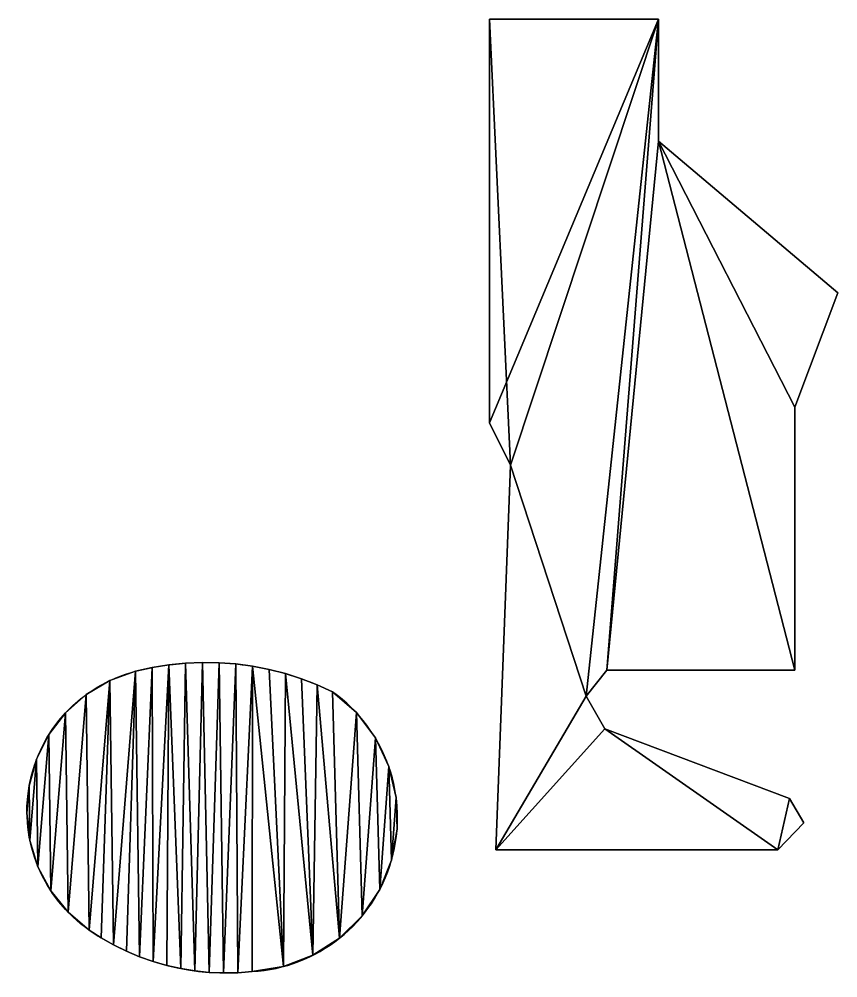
# Model space of a CAD drawing. Extents: x 1.29 to 2.95, y 2.32 to 3.68.
# Drawn here: x 2.082 to 2.953, y 2.322 to 3.342 of the extents above; entities that cross this region are included whole.
import ezdxf

# ---------------------------------------------------------------- set-up
doc = ezdxf.new("R2010")
doc.units = 0
doc.layers.get('0').update_dxf_attribs({"color": 13, "linetype": 'CONTINUOUS'})

# ---------------------------------------------------------------- blocks, each defined once
blk = doc.blocks.new('GRUPPO_1')
for p, q in [((0, 0.4545), (0, 0.8845)), ((0, 0.8845), (0.18, 0.8845)), ((0, 0.4545, 0.17), (0, 0.8845, 0.17)), ((0, 0.8845, 0.17), (0.18, 0.8845, 0.17)), ((0, 0.8845), (0, 0.8845, 0.17)), ((0.18, 0.8845), (0.18, 0.7545)), ((0.18, 0.8845, 0.17), (0.18, 0.7545, 0.17)), ((0.18, 0.8845), (0.18, 0.8845, 0.17)), ((0.18, 0.7545), (0.3709, 0.593)), ((0.18, 0.7545, 0.17), (0.3709, 0.593, 0.17)), ((0.18, 0.7545), (0.18, 0.7545, 0.17)), ((0.3709, 0.593), (0.325, 0.4714)), ((0.3709, 0.593, 0.17), (0.325, 0.4714, 0.17)), ((0.3709, 0.593), (0.3709, 0.593, 0.17)), ((0.325, 0.4714), (0.325, 0.1914)), ((0.325, 0.4714, 0.17), (0.325, 0.1914, 0.17)), ((0.325, 0.4714), (0.325, 0.4714, 0.17)), ((0.0223, 0.4097), (0, 0.4545)), ((0.0223, 0.4097, 0.17), (0, 0.4545, 0.17)), ((0, 0.4545), (0, 0.4545, 0.17)), ((0.0068, 0), (0.0223, 0.4097)), ((0.0068, 0, 0.17), (0.0223, 0.4097, 0.17)), ((0.0223, 0.4097), (0.0223, 0.4097, 0.17)), ((0.125, 0.1914), (0.1028, 0.1634)), ((0.125, 0.1914, 0.17), (0.1028, 0.1634, 0.17)), ((0.325, 0.1914), (0.125, 0.1914)), ((0.325, 0.1914, 0.17), (0.125, 0.1914, 0.17)), ((0.125, 0.1914), (0.125, 0.1914, 0.17)), ((0.325, 0.1914), (0.325, 0.1914, 0.17)), ((0.1028, 0.1634), (0.1229, 0.1288)), ((0.1028, 0.1634, 0.17), (0.1229, 0.1288, 0.17)), ((0.1028, 0.1634), (0.1028, 0.1634, 0.17)), ((0.1229, 0.1288), (0.3193, 0.0545)), ((0.1229, 0.1288, 0.17), (0.3193, 0.0545, 0.17)), ((0.1229, 0.1288), (0.1229, 0.1288, 0.17)), ((0.3193, 0.0545), (0.3346, 0.0287)), ((0.3193, 0.0545, 0.17), (0.3346, 0.0287, 0.17)), ((0.3193, 0.0545), (0.3193, 0.0545, 0.17)), ((0.3346, 0.0287), (0.3068, 0)), ((0.3346, 0.0287, 0.17), (0.3068, 0, 0.17)), ((0.3346, 0.0287), (0.3346, 0.0287, 0.17)), ((0.3068, 0), (0.0068, 0)), ((0.3068, 0, 0.17), (0.0068, 0, 0.17)), ((0.0068, 0), (0.0068, 0, 0.17)), ((0.3068, 0), (0.3068, 0, 0.17))]:
    blk.add_line(p, q)
mesh = blk.add_polyface()
corners = [(0.3709, 0.593), (0.325, 0.4714), (0.18, 0.7545), (0.18, 0.8845), (0, 0.4545), (0, 0.8845), (0.0223, 0.4097), (0.1028, 0.1634), (0.125, 0.1914), (0.325, 0.1914), (0.0068, 0), (0.1229, 0.1288), (0.3068, 0), (0.3193, 0.0545), (0.3346, 0.0287)]
mesh.append_faces([[corners[k] for k in face] for face in [(3, 4, 5), (12, 13, 14)]], dxfattribs={"vtx0": -1})
mesh.append_faces([[corners[k] for k in face] for face in [(4, 3, 6), (7, 3, 8), (8, 2, 9), (9, 2, 1), (10, 11, 12), (11, 10, 7)]], dxfattribs={"vtx0": -1, "vtx1": -1})
mesh.append_faces([[corners[k] for k in face] for face in [(6, 3, 7)]], dxfattribs={"vtx0": -1, "vtx1": -1, "vtx2": -1})
mesh.append_faces([[corners[k] for k in face] for face in [(8, 3, 2), (7, 10, 6), (12, 11, 13)]], dxfattribs={"vtx0": -1, "vtx2": -1})
mesh.append_faces([[corners[k] for k in face] for face in [(0, 1, 2)]], dxfattribs={"vtx1": -1})
mesh = blk.add_polyface()
corners = [(0.0068, 0, 0.17), (0.1028, 0.1634, 0.17), (0.0223, 0.4097, 0.17), (0.1229, 0.1288, 0.17), (0.3068, 0, 0.17), (0.3193, 0.0545, 0.17), (0.3346, 0.0287, 0.17), (0.325, 0.1914, 0.17), (0.18, 0.7545, 0.17), (0.125, 0.1914, 0.17), (0.325, 0.4714, 0.17), (0.3709, 0.593, 0.17), (0, 0.8845, 0.17), (0, 0.4545, 0.17), (0.18, 0.8845, 0.17)]
mesh.append_faces([[corners[k] for k in face] for face in [(5, 4, 6), (8, 10, 11), (2, 12, 13)]], dxfattribs={"vtx0": -1})
mesh.append_faces([[corners[k] for k in face] for face in [(0, 1, 2), (1, 0, 3), (3, 4, 5), (7, 8, 9), (12, 2, 14), (14, 9, 8)]], dxfattribs={"vtx0": -1, "vtx1": -1})
mesh.append_faces([[corners[k] for k in face] for face in [(14, 2, 1)]], dxfattribs={"vtx0": -1, "vtx1": -1, "vtx2": -1})
mesh.append_faces([[corners[k] for k in face] for face in [(3, 0, 4), (8, 7, 10), (14, 1, 9)]], dxfattribs={"vtx0": -1, "vtx2": -1})
mesh = blk.add_polyface()
corners = [(0, 0.8845, 0.17), (0, 0.4545), (0, 0.4545, 0.17), (0, 0.8845)]
mesh.append_faces([[corners[k] for k in face] for face in [(0, 1, 2), (1, 0, 3)]], dxfattribs={"vtx0": -1})
mesh = blk.add_polyface()
corners = [(0, 0.8845, 0.17), (0.18, 0.8845), (0, 0.8845), (0.18, 0.8845, 0.17)]
mesh.append_faces([[corners[k] for k in face] for face in [(0, 1, 2), (1, 0, 3)]], dxfattribs={"vtx0": -1})
mesh = blk.add_polyface()
corners = [(0.18, 0.8845), (0.18, 0.7545, 0.17), (0.18, 0.7545), (0.18, 0.8845, 0.17)]
mesh.append_faces([[corners[k] for k in face] for face in [(0, 1, 2), (1, 0, 3)]], dxfattribs={"vtx0": -1})
mesh = blk.add_polyface()
corners = [(0.18, 0.7545, 0.17), (0.3709, 0.593), (0.18, 0.7545), (0.3709, 0.593, 0.17)]
mesh.append_faces([[corners[k] for k in face] for face in [(0, 1, 2), (1, 0, 3)]], dxfattribs={"vtx0": -1})
mesh = blk.add_polyface()
corners = [(0.3709, 0.593), (0.325, 0.4714, 0.17), (0.325, 0.4714), (0.3709, 0.593, 0.17)]
mesh.append_faces([[corners[k] for k in face] for face in [(0, 1, 2), (1, 0, 3)]], dxfattribs={"vtx0": -1})
mesh = blk.add_polyface()
corners = [(0.325, 0.4714), (0.325, 0.1914, 0.17), (0.325, 0.1914), (0.325, 0.4714, 0.17)]
mesh.append_faces([[corners[k] for k in face] for face in [(0, 1, 2), (1, 0, 3)]], dxfattribs={"vtx0": -1})
mesh = blk.add_polyface()
corners = [(0, 0.4545, 0.17), (0.0223, 0.4097), (0.0223, 0.4097, 0.17), (0, 0.4545)]
mesh.append_faces([[corners[k] for k in face] for face in [(0, 1, 2), (1, 0, 3)]], dxfattribs={"vtx0": -1})
mesh = blk.add_polyface()
corners = [(0.0223, 0.4097, 0.17), (0.0068, 0), (0.0068, 0, 0.17), (0.0223, 0.4097)]
mesh.append_faces([[corners[k] for k in face] for face in [(0, 1, 2), (1, 0, 3)]], dxfattribs={"vtx0": -1})
mesh = blk.add_polyface()
corners = [(0.125, 0.1914), (0.1028, 0.1634, 0.17), (0.1028, 0.1634), (0.125, 0.1914, 0.17)]
mesh.append_faces([[corners[k] for k in face] for face in [(0, 1, 2), (1, 0, 3)]], dxfattribs={"vtx0": -1})
mesh = blk.add_polyface()
corners = [(0.325, 0.1914, 0.17), (0.125, 0.1914), (0.325, 0.1914), (0.125, 0.1914, 0.17)]
mesh.append_faces([[corners[k] for k in face] for face in [(0, 1, 2), (1, 0, 3)]], dxfattribs={"vtx0": -1})
mesh = blk.add_polyface()
corners = [(0.1028, 0.1634), (0.1229, 0.1288, 0.17), (0.1229, 0.1288), (0.1028, 0.1634, 0.17)]
mesh.append_faces([[corners[k] for k in face] for face in [(0, 1, 2), (1, 0, 3)]], dxfattribs={"vtx0": -1})
mesh = blk.add_polyface()
corners = [(0.1229, 0.1288, 0.17), (0.3193, 0.0545), (0.1229, 0.1288), (0.3193, 0.0545, 0.17)]
mesh.append_faces([[corners[k] for k in face] for face in [(0, 1, 2), (1, 0, 3)]], dxfattribs={"vtx0": -1})
mesh = blk.add_polyface()
corners = [(0.3193, 0.0545), (0.3346, 0.0287, 0.17), (0.3346, 0.0287), (0.3193, 0.0545, 0.17)]
mesh.append_faces([[corners[k] for k in face] for face in [(0, 1, 2), (1, 0, 3)]], dxfattribs={"vtx0": -1})
mesh = blk.add_polyface()
corners = [(0.3346, 0.0287), (0.3068, 0, 0.17), (0.3068, 0), (0.3346, 0.0287, 0.17)]
mesh.append_faces([[corners[k] for k in face] for face in [(0, 1, 2), (1, 0, 3)]], dxfattribs={"vtx0": -1})
mesh = blk.add_polyface()
corners = [(0.3068, 0, 0.17), (0.0068, 0), (0.3068, 0), (0.0068, 0, 0.17)]
mesh.append_faces([[corners[k] for k in face] for face in [(0, 1, 2), (1, 0, 3)]], dxfattribs={"vtx0": -1})
blk = doc.blocks.new('GRUPPO_2')
for p, q in [((0.151, 0.3281), (0.151, 0.3281, 0.09)), ((0.1688, 0.3299), (0.1688, 0.3299, 0.09)), ((0.1868, 0.3307), (0.1868, 0.3307, 0.09)), ((0.2047, 0.3304), (0.2047, 0.3304, 0.09)), ((0.2226, 0.3291), (0.2226, 0.3291, 0.09)), ((0.2403, 0.3267), (0.2403, 0.3267, 0.09)), ((0.1158, 0.3213), (0.1158, 0.3213, 0.09)), ((0.1333, 0.3252), (0.1333, 0.3252, 0.09)), ((0.2579, 0.3233), (0.2579, 0.3233, 0.09)), ((0.2753, 0.3188), (0.2753, 0.3188, 0.09)), ((0.0883, 0.3114), (0.0883, 0.3114, 0.09)), ((0.2924, 0.3133), (0.2924, 0.3133, 0.09)), ((0.3091, 0.3068), (0.3091, 0.3068, 0.09)), ((0.0631, 0.2964), (0.0631, 0.2964, 0.09)), ((0.3254, 0.2994), (0.3254, 0.2994, 0.09)), ((0.0412, 0.277), (0.0412, 0.277, 0.09)), ((0.3508, 0.2772), (0.3508, 0.2772, 0.09)), ((0.0234, 0.2538), (0.0234, 0.2538, 0.09)), ((0.3711, 0.2503), (0.3711, 0.2503, 0.09)), ((0.0103, 0.2276), (0.0103, 0.2276, 0.09)), ((0.3854, 0.2197), (0.3854, 0.2197, 0.09)), ((0.0024, 0.1994), (0.0024, 0.1994, 0.09)), ((0.3933, 0.1869), (0.3933, 0.1869, 0.09)), ((0, 0.1703), (0, 0.1703, 0.09)), ((0.3943, 0.1532), (0.3943, 0.1532, 0.09)), ((0.0031, 0.1412), (0.0031, 0.1412, 0.09)), ((0.0117, 0.1132), (0.0117, 0.1132, 0.09)), ((0.3883, 0.12), (0.3883, 0.12, 0.09)), ((0.0255, 0.0874), (0.0255, 0.0874, 0.09)), ((0.3757, 0.0888), (0.3757, 0.0888, 0.09)), ((0.0438, 0.0646), (0.0438, 0.0646, 0.09)), ((0.357, 0.0607), (0.357, 0.0607, 0.09)), ((0.0662, 0.0457), (0.0662, 0.0457, 0.09)), ((0.079, 0.0374), (0.079, 0.0374, 0.09)), ((0.333, 0.0371), (0.333, 0.0371, 0.09)), ((0.0922, 0.0299), (0.0922, 0.0299, 0.09)), ((0.1059, 0.0231), (0.1059, 0.0231, 0.09)), ((0.12, 0.0172), (0.12, 0.0172, 0.09)), ((0.1343, 0.0121), (0.1343, 0.0121, 0.09)), ((0.3046, 0.0189), (0.3046, 0.0189, 0.09)), ((0.149, 0.0079), (0.149, 0.0079, 0.09)), ((0.1639, 0.0046), (0.1639, 0.0046, 0.09)), ((0.1789, 0.0022), (0.1789, 0.0022, 0.09)), ((0.1941, 0.0006), (0.1941, 0.0006, 0.09)), ((0.2093, 0), (0.2093, 0, 0.09)), ((0.2246, 0.0003), (0.2246, 0.0003, 0.09)), ((0.2398, 0.0015), (0.2398, 0.0015, 0.09)), ((0.2731, 0.0068), (0.2731, 0.0068, 0.09))]:
    blk.add_line(p, q)
at = {"extrusion": (0, 0, -1)}
for centre, radius, start, end in [((-0.191, 0.0267), 0.304, 75.6813, 116.2355), ((-0.191, 0.0267, -0.09), 0.304, 75.6813, 116.2355), ((-0.1539, 0.1722), 0.1539, 304.7404, 75.6813), ((-0.1539, 0.1722, -0.09), 0.1539, 304.7404, 75.6813)]:
    blk.add_arc(centre, radius, start, end, dxfattribs=at)
for centre, radius, start, end in [((0.2305, 0.1654), 0.1642, 273.2427, 54.6926), ((0.2305, 0.1654, 0.09), 0.1642, 273.2427, 54.6926), ((0.2124, 0.2565), 0.2565, 235.2596, 276.1399), ((0.2124, 0.2565, 0.09), 0.2565, 235.2596, 276.1399)]:
    blk.add_arc(centre, radius, start, end)
mesh = blk.add_polyface()
corners = [(0.0024, 0.1994), (0.0031, 0.1412), (0, 0.1703), (0.0103, 0.2276), (0.0117, 0.1132), (0.0234, 0.2538), (0.0255, 0.0874), (0.0412, 0.277), (0.0438, 0.0646), (0.0631, 0.2964), (0.0662, 0.0457), (0.0883, 0.3114), (0.079, 0.0374), (0.0922, 0.0299), (0.1158, 0.3213), (0.1059, 0.0231), (0.12, 0.0172), (0.1333, 0.3252), (0.1343, 0.0121), (0.151, 0.3281), (0.149, 0.0079), (0.1639, 0.0046), (0.1688, 0.3299), (0.1789, 0.0022), (0.1868, 0.3307), (0.1941, 0.0006), (0.2047, 0.3304), (0.2093, 0), (0.2226, 0.3291), (0.2246, 0.0003), (0.2403, 0.3267), (0.2398, 0.0015), (0.2731, 0.0068), (0.2579, 0.3233), (0.2753, 0.3188), (0.3046, 0.0189), (0.2924, 0.3133), (0.3091, 0.3068), (0.333, 0.0371), (0.3254, 0.2994), (0.3508, 0.2772), (0.357, 0.0607), (0.3711, 0.2503), (0.3757, 0.0888), (0.3854, 0.2197), (0.3883, 0.12), (0.3933, 0.1869), (0.3943, 0.1532)]
mesh.append_faces([[corners[k] for k in face] for face in [(0, 1, 2), (45, 46, 47)]], dxfattribs={"vtx0": -1})
mesh.append_faces([[corners[k] for k in face] for face in [(1, 3, 4), (4, 5, 6), (6, 7, 8), (8, 9, 10), (10, 11, 12), (12, 11, 13), (13, 14, 15), (15, 14, 16), (16, 17, 18), (18, 19, 20), (20, 19, 21), (21, 22, 23), (23, 24, 25), (25, 26, 27), (27, 28, 29), (29, 30, 31), (31, 30, 32), (32, 34, 35), (35, 37, 38), (38, 40, 41), (41, 42, 43), (43, 44, 45)]], dxfattribs={"vtx0": -1, "vtx1": -1})
mesh.append_faces([[corners[k] for k in face] for face in [(1, 0, 3), (4, 3, 5), (6, 5, 7), (8, 7, 9), (10, 9, 11), (13, 11, 14), (16, 14, 17), (18, 17, 19), (21, 19, 22), (23, 22, 24), (25, 24, 26), (27, 26, 28), (29, 28, 30), (32, 30, 33), (32, 33, 34), (35, 34, 36), (35, 36, 37), (38, 37, 39), (38, 39, 40), (41, 40, 42), (43, 42, 44), (45, 44, 46)]], dxfattribs={"vtx0": -1, "vtx2": -1})
mesh = blk.add_polyface()
corners = [(0.0031, 0.1412, 0.09), (0.0024, 0.1994, 0.09), (0, 0.1703, 0.09), (0.0103, 0.2276, 0.09), (0.0117, 0.1132, 0.09), (0.0234, 0.2538, 0.09), (0.0255, 0.0874, 0.09), (0.0412, 0.277, 0.09), (0.0438, 0.0646, 0.09), (0.0631, 0.2964, 0.09), (0.0662, 0.0457, 0.09), (0.0883, 0.3114, 0.09), (0.079, 0.0374, 0.09), (0.0922, 0.0299, 0.09), (0.1158, 0.3213, 0.09), (0.1059, 0.0231, 0.09), (0.12, 0.0172, 0.09), (0.1333, 0.3252, 0.09), (0.1343, 0.0121, 0.09), (0.151, 0.3281, 0.09), (0.149, 0.0079, 0.09), (0.1639, 0.0046, 0.09), (0.1688, 0.3299, 0.09), (0.1789, 0.0022, 0.09), (0.1868, 0.3307, 0.09), (0.1941, 0.0006, 0.09), (0.2047, 0.3304, 0.09), (0.2093, 0, 0.09), (0.2226, 0.3291, 0.09), (0.2246, 0.0003, 0.09), (0.2403, 0.3267, 0.09), (0.2398, 0.0015, 0.09), (0.2731, 0.0068, 0.09), (0.2579, 0.3233, 0.09), (0.2753, 0.3188, 0.09), (0.3046, 0.0189, 0.09), (0.2924, 0.3133, 0.09), (0.3091, 0.3068, 0.09), (0.333, 0.0371, 0.09), (0.3254, 0.2994, 0.09), (0.3508, 0.2772, 0.09), (0.357, 0.0607, 0.09), (0.3711, 0.2503, 0.09), (0.3757, 0.0888, 0.09), (0.3854, 0.2197, 0.09), (0.3883, 0.12, 0.09), (0.3933, 0.1869, 0.09), (0.3943, 0.1532, 0.09)]
mesh.append_faces([[corners[k] for k in face] for face in [(0, 1, 2), (46, 45, 47)]], dxfattribs={"vtx0": -1})
mesh.append_faces([[corners[k] for k in face] for face in [(1, 0, 3), (3, 4, 5), (5, 6, 7), (7, 8, 9), (9, 10, 11), (11, 13, 14), (14, 16, 17), (17, 18, 19), (19, 21, 22), (22, 23, 24), (24, 25, 26), (26, 27, 28), (28, 29, 30), (30, 32, 33), (33, 32, 34), (34, 35, 36), (36, 35, 37), (37, 38, 39), (39, 38, 40), (40, 41, 42), (42, 43, 44), (44, 45, 46)]], dxfattribs={"vtx0": -1, "vtx1": -1})
mesh.append_faces([[corners[k] for k in face] for face in [(3, 0, 4), (5, 4, 6), (7, 6, 8), (9, 8, 10), (11, 10, 12), (11, 12, 13), (14, 13, 15), (14, 15, 16), (17, 16, 18), (19, 18, 20), (19, 20, 21), (22, 21, 23), (24, 23, 25), (26, 25, 27), (28, 27, 29), (30, 29, 31), (30, 31, 32), (34, 32, 35), (37, 35, 38), (40, 38, 41), (42, 41, 43), (44, 43, 45)]], dxfattribs={"vtx0": -1, "vtx2": -1})
mesh = blk.add_polyface()
corners = [(0.1333, 0.3252, 0.09), (0.151, 0.3281), (0.1333, 0.3252), (0.151, 0.3281, 0.09)]
mesh.append_faces([[corners[k] for k in face] for face in [(0, 1, 2), (1, 0, 3)]], dxfattribs={"vtx0": -1})
mesh = blk.add_polyface()
corners = [(0.151, 0.3281, 0.09), (0.1688, 0.3299), (0.151, 0.3281), (0.1688, 0.3299, 0.09)]
mesh.append_faces([[corners[k] for k in face] for face in [(0, 1, 2), (1, 0, 3)]], dxfattribs={"vtx0": -1})
mesh = blk.add_polyface()
corners = [(0.1688, 0.3299, 0.09), (0.1868, 0.3307), (0.1688, 0.3299), (0.1868, 0.3307, 0.09)]
mesh.append_faces([[corners[k] for k in face] for face in [(0, 1, 2), (1, 0, 3)]], dxfattribs={"vtx0": -1})
mesh = blk.add_polyface()
corners = [(0.1868, 0.3307, 0.09), (0.2047, 0.3304), (0.1868, 0.3307), (0.2047, 0.3304, 0.09)]
mesh.append_faces([[corners[k] for k in face] for face in [(0, 1, 2), (1, 0, 3)]], dxfattribs={"vtx0": -1})
mesh = blk.add_polyface()
corners = [(0.2047, 0.3304, 0.09), (0.2226, 0.3291), (0.2047, 0.3304), (0.2226, 0.3291, 0.09)]
mesh.append_faces([[corners[k] for k in face] for face in [(0, 1, 2), (1, 0, 3)]], dxfattribs={"vtx0": -1})
mesh = blk.add_polyface()
corners = [(0.2226, 0.3291, 0.09), (0.2403, 0.3267), (0.2226, 0.3291), (0.2403, 0.3267, 0.09)]
mesh.append_faces([[corners[k] for k in face] for face in [(0, 1, 2), (1, 0, 3)]], dxfattribs={"vtx0": -1})
mesh = blk.add_polyface()
corners = [(0.2403, 0.3267, 0.09), (0.2579, 0.3233), (0.2403, 0.3267), (0.2579, 0.3233, 0.09)]
mesh.append_faces([[corners[k] for k in face] for face in [(0, 1, 2), (1, 0, 3)]], dxfattribs={"vtx0": -1})
mesh = blk.add_polyface()
corners = [(0.0883, 0.3114, 0.09), (0.1158, 0.3213), (0.0883, 0.3114), (0.1158, 0.3213, 0.09)]
mesh.append_faces([[corners[k] for k in face] for face in [(0, 1, 2), (1, 0, 3)]], dxfattribs={"vtx0": -1})
mesh = blk.add_polyface()
corners = [(0.1158, 0.3213, 0.09), (0.1333, 0.3252), (0.1158, 0.3213), (0.1333, 0.3252, 0.09)]
mesh.append_faces([[corners[k] for k in face] for face in [(0, 1, 2), (1, 0, 3)]], dxfattribs={"vtx0": -1})
mesh = blk.add_polyface()
corners = [(0.2579, 0.3233, 0.09), (0.2753, 0.3188), (0.2579, 0.3233), (0.2753, 0.3188, 0.09)]
mesh.append_faces([[corners[k] for k in face] for face in [(0, 1, 2), (1, 0, 3)]], dxfattribs={"vtx0": -1})
mesh = blk.add_polyface()
corners = [(0.2753, 0.3188, 0.09), (0.2924, 0.3133), (0.2753, 0.3188), (0.2924, 0.3133, 0.09)]
mesh.append_faces([[corners[k] for k in face] for face in [(0, 1, 2), (1, 0, 3)]], dxfattribs={"vtx0": -1})
mesh = blk.add_polyface()
corners = [(0.0631, 0.2964, 0.09), (0.0883, 0.3114), (0.0631, 0.2964), (0.0883, 0.3114, 0.09)]
mesh.append_faces([[corners[k] for k in face] for face in [(0, 1, 2), (1, 0, 3)]], dxfattribs={"vtx0": -1})
mesh = blk.add_polyface()
corners = [(0.2924, 0.3133, 0.09), (0.3091, 0.3068), (0.2924, 0.3133), (0.3091, 0.3068, 0.09)]
mesh.append_faces([[corners[k] for k in face] for face in [(0, 1, 2), (1, 0, 3)]], dxfattribs={"vtx0": -1})
mesh = blk.add_polyface()
corners = [(0.3091, 0.3068, 0.09), (0.3254, 0.2994), (0.3091, 0.3068), (0.3254, 0.2994, 0.09)]
mesh.append_faces([[corners[k] for k in face] for face in [(0, 1, 2), (1, 0, 3)]], dxfattribs={"vtx0": -1})
mesh = blk.add_polyface()
corners = [(0.0412, 0.277, 0.09), (0.0631, 0.2964), (0.0412, 0.277), (0.0631, 0.2964, 0.09)]
mesh.append_faces([[corners[k] for k in face] for face in [(0, 1, 2), (1, 0, 3)]], dxfattribs={"vtx0": -1})
mesh = blk.add_polyface()
corners = [(0.3254, 0.2994, 0.09), (0.3508, 0.2772), (0.3254, 0.2994), (0.3508, 0.2772, 0.09)]
mesh.append_faces([[corners[k] for k in face] for face in [(0, 1, 2), (1, 0, 3)]], dxfattribs={"vtx0": -1})
mesh = blk.add_polyface()
corners = [(0.0412, 0.277, 0.09), (0.0234, 0.2538), (0.0234, 0.2538, 0.09), (0.0412, 0.277)]
mesh.append_faces([[corners[k] for k in face] for face in [(0, 1, 2), (1, 0, 3)]], dxfattribs={"vtx0": -1})
mesh = blk.add_polyface()
corners = [(0.3508, 0.2772), (0.3711, 0.2503, 0.09), (0.3711, 0.2503), (0.3508, 0.2772, 0.09)]
mesh.append_faces([[corners[k] for k in face] for face in [(0, 1, 2), (1, 0, 3)]], dxfattribs={"vtx0": -1})
mesh = blk.add_polyface()
corners = [(0.0234, 0.2538, 0.09), (0.0103, 0.2276), (0.0103, 0.2276, 0.09), (0.0234, 0.2538)]
mesh.append_faces([[corners[k] for k in face] for face in [(0, 1, 2), (1, 0, 3)]], dxfattribs={"vtx0": -1})
mesh = blk.add_polyface()
corners = [(0.3711, 0.2503), (0.3854, 0.2197, 0.09), (0.3854, 0.2197), (0.3711, 0.2503, 0.09)]
mesh.append_faces([[corners[k] for k in face] for face in [(0, 1, 2), (1, 0, 3)]], dxfattribs={"vtx0": -1})
mesh = blk.add_polyface()
corners = [(0.0103, 0.2276, 0.09), (0.0024, 0.1994), (0.0024, 0.1994, 0.09), (0.0103, 0.2276)]
mesh.append_faces([[corners[k] for k in face] for face in [(0, 1, 2), (1, 0, 3)]], dxfattribs={"vtx0": -1})
mesh = blk.add_polyface()
corners = [(0.3854, 0.2197), (0.3933, 0.1869, 0.09), (0.3933, 0.1869), (0.3854, 0.2197, 0.09)]
mesh.append_faces([[corners[k] for k in face] for face in [(0, 1, 2), (1, 0, 3)]], dxfattribs={"vtx0": -1})
mesh = blk.add_polyface()
corners = [(0.0024, 0.1994, 0.09), (0, 0.1703), (0, 0.1703, 0.09), (0.0024, 0.1994)]
mesh.append_faces([[corners[k] for k in face] for face in [(0, 1, 2), (1, 0, 3)]], dxfattribs={"vtx0": -1})
mesh = blk.add_polyface()
corners = [(0.3933, 0.1869), (0.3943, 0.1532, 0.09), (0.3943, 0.1532), (0.3933, 0.1869, 0.09)]
mesh.append_faces([[corners[k] for k in face] for face in [(0, 1, 2), (1, 0, 3)]], dxfattribs={"vtx0": -1})
mesh = blk.add_polyface()
corners = [(0, 0.1703, 0.09), (0.0031, 0.1412), (0.0031, 0.1412, 0.09), (0, 0.1703)]
mesh.append_faces([[corners[k] for k in face] for face in [(0, 1, 2), (1, 0, 3)]], dxfattribs={"vtx0": -1})
mesh = blk.add_polyface()
corners = [(0.3943, 0.1532), (0.3883, 0.12, 0.09), (0.3883, 0.12), (0.3943, 0.1532, 0.09)]
mesh.append_faces([[corners[k] for k in face] for face in [(0, 1, 2), (1, 0, 3)]], dxfattribs={"vtx0": -1})
mesh = blk.add_polyface()
corners = [(0.0031, 0.1412, 0.09), (0.0117, 0.1132), (0.0117, 0.1132, 0.09), (0.0031, 0.1412)]
mesh.append_faces([[corners[k] for k in face] for face in [(0, 1, 2), (1, 0, 3)]], dxfattribs={"vtx0": -1})
mesh = blk.add_polyface()
corners = [(0.0117, 0.1132, 0.09), (0.0255, 0.0874), (0.0255, 0.0874, 0.09), (0.0117, 0.1132)]
mesh.append_faces([[corners[k] for k in face] for face in [(0, 1, 2), (1, 0, 3)]], dxfattribs={"vtx0": -1})
mesh = blk.add_polyface()
corners = [(0.3883, 0.12), (0.3757, 0.0888, 0.09), (0.3757, 0.0888), (0.3883, 0.12, 0.09)]
mesh.append_faces([[corners[k] for k in face] for face in [(0, 1, 2), (1, 0, 3)]], dxfattribs={"vtx0": -1})
mesh = blk.add_polyface()
corners = [(0.0255, 0.0874, 0.09), (0.0438, 0.0646), (0.0438, 0.0646, 0.09), (0.0255, 0.0874)]
mesh.append_faces([[corners[k] for k in face] for face in [(0, 1, 2), (1, 0, 3)]], dxfattribs={"vtx0": -1})
mesh = blk.add_polyface()
corners = [(0.3757, 0.0888), (0.357, 0.0607, 0.09), (0.357, 0.0607), (0.3757, 0.0888, 0.09)]
mesh.append_faces([[corners[k] for k in face] for face in [(0, 1, 2), (1, 0, 3)]], dxfattribs={"vtx0": -1})
mesh = blk.add_polyface()
corners = [(0.0662, 0.0457, 0.09), (0.0438, 0.0646), (0.0662, 0.0457), (0.0438, 0.0646, 0.09)]
mesh.append_faces([[corners[k] for k in face] for face in [(0, 1, 2), (1, 0, 3)]], dxfattribs={"vtx0": -1})
mesh = blk.add_polyface()
corners = [(0.357, 0.0607, 0.09), (0.333, 0.0371), (0.357, 0.0607), (0.333, 0.0371, 0.09)]
mesh.append_faces([[corners[k] for k in face] for face in [(0, 1, 2), (1, 0, 3)]], dxfattribs={"vtx0": -1})
mesh = blk.add_polyface()
corners = [(0.079, 0.0374, 0.09), (0.0662, 0.0457), (0.079, 0.0374), (0.0662, 0.0457, 0.09)]
mesh.append_faces([[corners[k] for k in face] for face in [(0, 1, 2), (1, 0, 3)]], dxfattribs={"vtx0": -1})
mesh = blk.add_polyface()
corners = [(0.0922, 0.0299, 0.09), (0.079, 0.0374), (0.0922, 0.0299), (0.079, 0.0374, 0.09)]
mesh.append_faces([[corners[k] for k in face] for face in [(0, 1, 2), (1, 0, 3)]], dxfattribs={"vtx0": -1})
mesh = blk.add_polyface()
corners = [(0.333, 0.0371, 0.09), (0.3046, 0.0189), (0.333, 0.0371), (0.3046, 0.0189, 0.09)]
mesh.append_faces([[corners[k] for k in face] for face in [(0, 1, 2), (1, 0, 3)]], dxfattribs={"vtx0": -1})
mesh = blk.add_polyface()
corners = [(0.1059, 0.0231, 0.09), (0.0922, 0.0299), (0.1059, 0.0231), (0.0922, 0.0299, 0.09)]
mesh.append_faces([[corners[k] for k in face] for face in [(0, 1, 2), (1, 0, 3)]], dxfattribs={"vtx0": -1})
mesh = blk.add_polyface()
corners = [(0.12, 0.0172, 0.09), (0.1059, 0.0231), (0.12, 0.0172), (0.1059, 0.0231, 0.09)]
mesh.append_faces([[corners[k] for k in face] for face in [(0, 1, 2), (1, 0, 3)]], dxfattribs={"vtx0": -1})
mesh = blk.add_polyface()
corners = [(0.1343, 0.0121, 0.09), (0.12, 0.0172), (0.1343, 0.0121), (0.12, 0.0172, 0.09)]
mesh.append_faces([[corners[k] for k in face] for face in [(0, 1, 2), (1, 0, 3)]], dxfattribs={"vtx0": -1})
mesh = blk.add_polyface()
corners = [(0.149, 0.0079, 0.09), (0.1343, 0.0121), (0.149, 0.0079), (0.1343, 0.0121, 0.09)]
mesh.append_faces([[corners[k] for k in face] for face in [(0, 1, 2), (1, 0, 3)]], dxfattribs={"vtx0": -1})
mesh = blk.add_polyface()
corners = [(0.3046, 0.0189, 0.09), (0.2731, 0.0068), (0.3046, 0.0189), (0.2731, 0.0068, 0.09)]
mesh.append_faces([[corners[k] for k in face] for face in [(0, 1, 2), (1, 0, 3)]], dxfattribs={"vtx0": -1})
mesh = blk.add_polyface()
corners = [(0.1639, 0.0046, 0.09), (0.149, 0.0079), (0.1639, 0.0046), (0.149, 0.0079, 0.09)]
mesh.append_faces([[corners[k] for k in face] for face in [(0, 1, 2), (1, 0, 3)]], dxfattribs={"vtx0": -1})
mesh = blk.add_polyface()
corners = [(0.1789, 0.0022, 0.09), (0.1639, 0.0046), (0.1789, 0.0022), (0.1639, 0.0046, 0.09)]
mesh.append_faces([[corners[k] for k in face] for face in [(0, 1, 2), (1, 0, 3)]], dxfattribs={"vtx0": -1})
mesh = blk.add_polyface()
corners = [(0.1941, 0.0006, 0.09), (0.1789, 0.0022), (0.1941, 0.0006), (0.1789, 0.0022, 0.09)]
mesh.append_faces([[corners[k] for k in face] for face in [(0, 1, 2), (1, 0, 3)]], dxfattribs={"vtx0": -1})
mesh = blk.add_polyface()
corners = [(0.2093, 0, 0.09), (0.1941, 0.0006), (0.2093, 0), (0.1941, 0.0006, 0.09)]
mesh.append_faces([[corners[k] for k in face] for face in [(0, 1, 2), (1, 0, 3)]], dxfattribs={"vtx0": -1})
mesh = blk.add_polyface()
corners = [(0.2246, 0.0003, 0.09), (0.2093, 0), (0.2246, 0.0003), (0.2093, 0, 0.09)]
mesh.append_faces([[corners[k] for k in face] for face in [(0, 1, 2), (1, 0, 3)]], dxfattribs={"vtx0": -1})
mesh = blk.add_polyface()
corners = [(0.2398, 0.0015, 0.09), (0.2246, 0.0003), (0.2398, 0.0015), (0.2246, 0.0003, 0.09)]
mesh.append_faces([[corners[k] for k in face] for face in [(0, 1, 2), (1, 0, 3)]], dxfattribs={"vtx0": -1})
mesh = blk.add_polyface()
corners = [(0.2731, 0.0068, 0.09), (0.2398, 0.0015), (0.2731, 0.0068), (0.2398, 0.0015, 0.09)]
mesh.append_faces([[corners[k] for k in face] for face in [(0, 1, 2), (1, 0, 3)]], dxfattribs={"vtx0": -1})

msp = doc.modelspace()

# ---------------------------------------------------------------- block references
for name, p in [('GRUPPO_1', (2.5825, 2.4579, 0.6991)), ('GRUPPO_2', (2.0899, 2.3267, 0.6991))]:
    msp.add_blockref(name, p)

doc.saveas('drawing.dxf')
